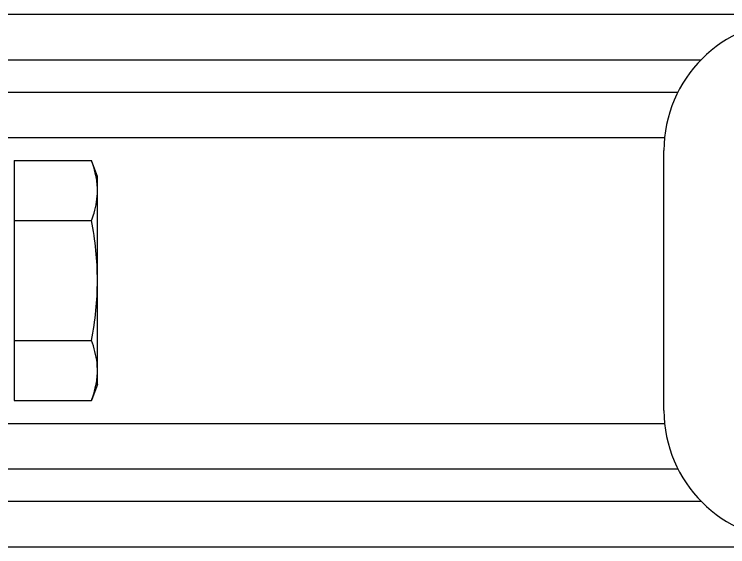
# Model space of a CAD drawing. Extents: x -1396510 to 1250330, y -1892470 to 1623980.
# Drawn here: x -1170820.3 to -1170559, y -54446 to -54250.8 of the extents above; entities that cross this region are included whole.
import ezdxf

# ---------------------------------------------------------------- set-up
doc = ezdxf.new("R2010")
doc.units = 0
doc.header["$LTSCALE"] = 1000
doc.header["$MEASUREMENT"] = 0

msp = doc.modelspace()

# ---------------------------------------------------------------- linework, layer by layer
at = {"linetype": 'Continuous'}
for p, q in [((-1171089.23, -54250.81), (-1170372.89, -54250.81)), ((-1170913.12, -54267.47), (-1170568.71, -54267.47)), ((-1170913.12, -54279.37), (-1170577.22, -54279.37)), ((-1170923.82, -54296.03), (-1170582.08, -54296.03)), ((-1170582.31, -54304.41), (-1170582.31, -54300.79)), ((-1170820.3, -54304.41), (-1170820.3, -54392.35)), ((-1170820.3, -54304.41), (-1170791.98, -54304.41)), ((-1170789.84, -54310.31), (-1170791.98, -54304.41)), ((-1170789.84, -54386.46), (-1170789.84, -54310.31)), ((-1170820.3, -54326.4), (-1170791.98, -54326.4)), ((-1170820.3, -54370.37), (-1170791.98, -54370.37)), ((-1170789.84, -54386.46), (-1170791.98, -54392.35)), ((-1170820.3, -54392.35), (-1170791.98, -54392.35)), ((-1170582.31, -54395.98), (-1170582.31, -54392.35)), ((-1170923.82, -54400.74), (-1170582.08, -54400.74)), ((-1170913.12, -54417.4), (-1170577.22, -54417.4)), ((-1170913.12, -54429.3), (-1170568.71, -54429.3)), ((-1171089.23, -54445.96), (-1170372.89, -54445.96))]:
    msp.add_line(p, q, dxfattribs=at)
at = {"color": 7}
msp.add_line((-1170582.31, -54392.35), (-1170582.31, -54304.41), dxfattribs=at)
at = {"linetype": 'Continuous'}
for centre, radius, start, end in [((-1170534.72, -54300.79), 47.6, 90, 180), ((-1170820.56, -54316), 30.77, 10.5274, 11.3069), ((-1170820.56, -54380.77), 30.77, 348.6966, 349.4726), ((-1170534.72, -54395.98), 47.6, 180, 270)]:
    msp.add_arc(centre, radius, start, end, dxfattribs=at)
for points, knots in [([(-1170790.39, -54309.97), (-1170790.67, -54308.56), (-1170791.18, -54306.69), (-1170791.82, -54304.87), (-1170791.98, -54304.41)], [0, 0, 0, 0, 0.746895, 1, 1, 1, 1]), ([(-1170791.98, -54326.4), (-1170791.66, -54325.5), (-1170790.48, -54321.95), (-1170789.84, -54318.19), (-1170789.84, -54315.41)], [0, 0, 0, 0, 0.255696, 1, 1, 1, 1]), ([(-1170789.84, -54381.36), (-1170789.84, -54380.44), (-1170790.04, -54376.69), (-1170791.02, -54373.02), (-1170791.98, -54370.37)], [0, 0, 0, 0, 0.246324, 1, 1, 1, 1]), ([(-1170791.98, -54392.35), (-1170791.82, -54391.89), (-1170791.18, -54390.07), (-1170790.67, -54388.21), (-1170790.39, -54386.8)], [0, 0, 0, 0, 0.253106, 1, 1, 1, 1])]:
    msp.add_open_spline(points, degree=3, knots=knots, dxfattribs=at)
for points in [[(-1170789.84, -54315.41), (-1170789.84, -54313.72), (-1170790.01, -54312.03), (-1170790.31, -54310.38)], [(-1170789.84, -54348.38), (-1170789.84, -54341.02), (-1170790.66, -54333.64), (-1170791.98, -54326.4)], [(-1170791.98, -54370.37), (-1170790.66, -54363.12), (-1170789.84, -54355.75), (-1170789.84, -54348.38)], [(-1170790.31, -54386.39), (-1170790.01, -54384.73), (-1170789.84, -54383.04), (-1170789.84, -54381.36)]]:
    msp.add_open_spline(points, degree=3, dxfattribs=at)

doc.saveas('drawing.dxf')
